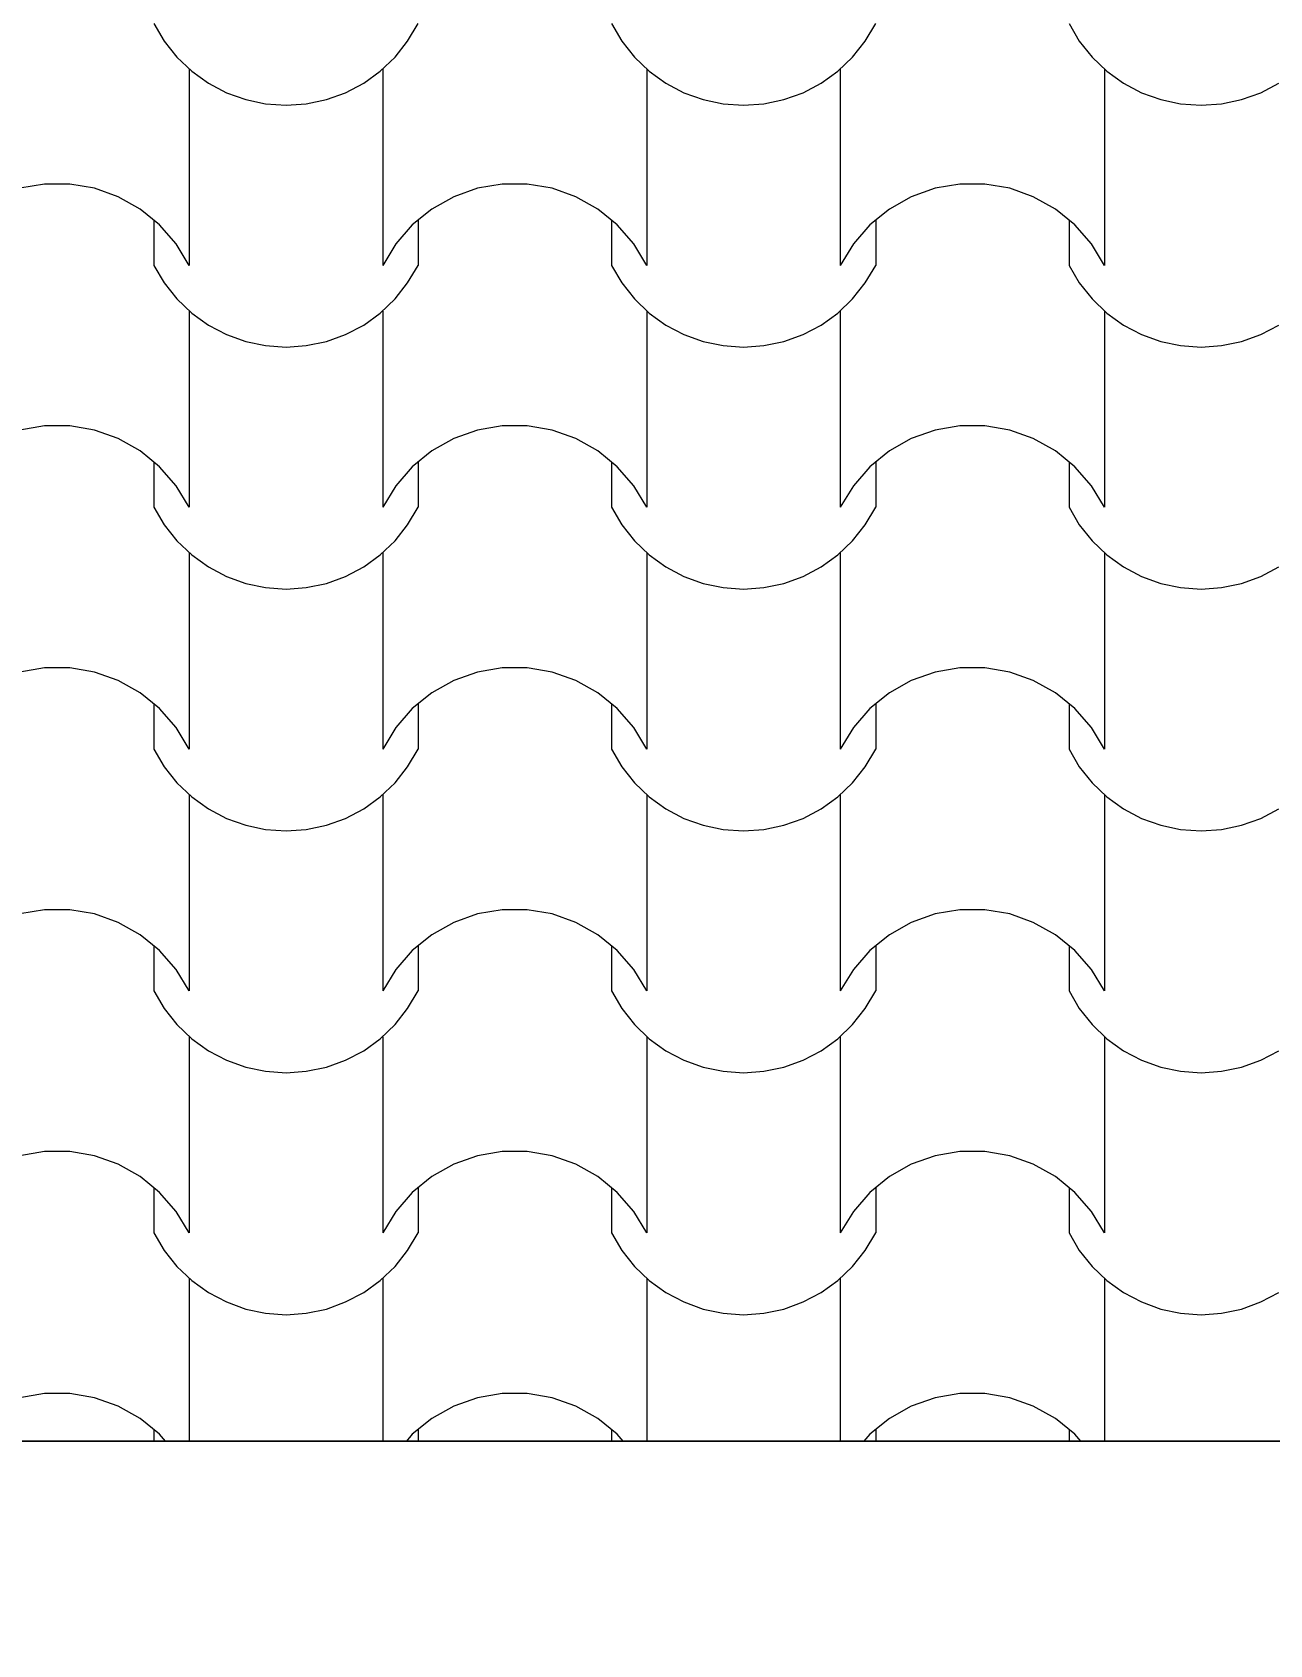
# Model space of a CAD drawing. Header units: millimetres. Extents: x 318905 to 439572, y -5133 to 105868.
# Drawn here: x 356722 to 357492, y 5696 to 6699 of the extents above; entities that cross this region are included whole.
import ezdxf

# ---------------------------------------------------------------- set-up
doc = ezdxf.new("R2010")
doc.units = ezdxf.units.MM
doc.header["$MEASUREMENT"] = 0
for name, color, linetype, lineweight in [('0_Stylo_No__98', 154, 'Continuous', 0), ('2D -  Dessin général_Stylo_No__1', 7, 'Continuous', 5), ('OMBRES_Stylo_No__1', 7, 'Continuous', 5)]:
    doc.layers.add(name, color=color, linetype=linetype, lineweight=lineweight)
doc.layers.add('OMBRES_Stylo_No__82', color=7, linetype='Continuous', lineweight=13, true_color=0xaaaaaa)
doc.styles.add('STYLE_GENERE_3', font='')
doc.styles.get('STYLE_GENERE_3').set_extended_font_data('Arial')
doc.dimstyles.new('STYLE_GENERE__1', dxfattribs={"dimtxt": 200, "dimasz": 142.5, "dimexe": 0.18, "dimexo": 500, "dimgap": 0.09, "dimtad": 0, "dimtih": 1, "dimtoh": 1, "dimlfac": 0.001, "dimzin": 0, "dimdsep": 46, "dimtxsty": 'STYLE_GENERE_3', "dimblk": 'ARROWHEAD_6', "dimblk1": 'ARROWHEAD_6', "dimblk2": 'ARROWHEAD_6', "dimcen": 0.09, "dimclrd": 154, "dimclre": 154, "dimclrt": 154, "dimazin": 0, "dimtfac": 1, "dimtdec": 4, "dimtmove": 0, "dimatfit": 3, "dimfxl": 0, "dimtolj": 1, "dimtzin": 0, "dimarcsym": 0})

# ---------------------------------------------------------------- blocks, each defined once
blk = doc.blocks.new('*X105')
at = {"layer": 'OMBRES_Stylo_No__82', "linetype": 'Continuous'}
for p, q in [((356798, 6704.2), (356804.5, 6693.2)), ((356955.8, 6693.2), (356962.3, 6704.2)), ((357082.5, 6704.2), (357089, 6693.2)), ((357240.3, 6693.2), (357246.8, 6704.2)), ((357367, 6704.2), (357373.4, 6693.2)), ((356804.5, 6693.2), (356812.4, 6683.2)), ((356948, 6683.2), (356955.8, 6693.2)), ((357089, 6693.2), (357096.8, 6683.2)), ((357232.4, 6683.2), (357240.3, 6693.2)), ((357373.4, 6693.2), (357381.3, 6683.2)), ((356812.4, 6683.2), (356821.6, 6674.5)), ((356820, 6675.8), (356820, 6614.8)), ((356938.8, 6674.5), (356948, 6683.2)), ((356940.3, 6675.8), (356940.3, 6614.8)), ((357096.8, 6683.2), (357106, 6674.5)), ((357104.5, 6675.8), (357104.5, 6614.8)), ((357223.2, 6674.5), (357232.4, 6683.2)), ((357224.8, 6675.8), (357224.8, 6614.8)), ((357381.3, 6683.2), (357390.5, 6674.5)), ((357389, 6675.8), (357389, 6614.8)), ((356821.6, 6674.5), (356831.9, 6667.1)), ((356831.9, 6667.1), (356843.1, 6661.1)), ((356917.2, 6661.1), (356928.5, 6667.1)), ((356928.5, 6667.1), (356938.8, 6674.5)), ((357106, 6674.5), (357116.3, 6667.1)), ((357116.3, 6667.1), (357127.6, 6661.1)), ((357201.7, 6661.1), (357212.9, 6667.1)), ((357212.9, 6667.1), (357223.2, 6674.5)), ((357390.5, 6674.5), (357400.8, 6667.1)), ((357400.8, 6667.1), (357412.1, 6661.1)), ((357486.2, 6661.1), (357497.4, 6667.1)), ((356843.1, 6661.1), (356855.1, 6656.8)), ((356855.1, 6656.8), (356867.5, 6654.2)), ((356892.8, 6654.2), (356905.3, 6656.8)), ((356905.3, 6656.8), (356917.2, 6661.1)), ((357127.6, 6661.1), (357139.5, 6656.8)), ((357139.5, 6656.8), (357152, 6654.2)), ((357177.3, 6654.2), (357189.7, 6656.8)), ((357189.7, 6656.8), (357201.7, 6661.1)), ((357412.1, 6661.1), (357424, 6656.8)), ((357424, 6656.8), (357436.4, 6654.2)), ((357461.8, 6654.2), (357474.2, 6656.8)), ((357474.2, 6656.8), (357486.2, 6661.1)), ((356867.5, 6654.2), (356880.2, 6653.3)), ((356880.2, 6653.3), (356892.8, 6654.2)), ((357152, 6654.2), (357164.6, 6653.3)), ((357164.6, 6653.3), (357177.3, 6654.2)), ((357436.4, 6654.2), (357449.1, 6653.3)), ((357449.1, 6653.3), (357461.8, 6654.2)), ((356820, 6614.8), (356820, 6553.8)), ((356940.3, 6614.8), (356940.3, 6553.8)), ((357104.5, 6614.8), (357104.5, 6553.8)), ((357224.8, 6614.8), (357224.8, 6553.8)), ((357389, 6614.8), (357389, 6553.8)), ((356730.1, 6604.3), (356714.7, 6601.7)), ((356737.9, 6604.3), (356730.1, 6604.3)), ((356745.7, 6604.3), (356737.9, 6604.3)), ((356761.1, 6601.7), (356745.7, 6604.3)), ((356775.9, 6596.4), (356761.1, 6601.7)), ((356789.5, 6588.8), (356775.9, 6596.4)), ((356984.5, 6596.4), (356970.8, 6588.8)), ((356999.2, 6601.7), (356984.5, 6596.4)), ((357014.6, 6604.3), (356999.2, 6601.7)), ((357022.4, 6604.3), (357014.6, 6604.3)), ((357030.2, 6604.3), (357022.4, 6604.3)), ((357045.6, 6601.7), (357030.2, 6604.3)), ((357060.3, 6596.4), (357045.6, 6601.7)), ((357074, 6588.8), (357060.3, 6596.4)), ((357268.9, 6596.4), (357255.3, 6588.8)), ((357283.7, 6601.7), (357268.9, 6596.4)), ((357299.1, 6604.3), (357283.7, 6601.7)), ((357306.9, 6604.3), (357299.1, 6604.3)), ((357314.7, 6604.3), (357306.9, 6604.3)), ((357330.1, 6601.7), (357314.7, 6604.3)), ((357344.8, 6596.4), (357330.1, 6601.7)), ((357358.5, 6588.8), (357344.8, 6596.4)), ((356801.6, 6578.9), (356789.5, 6588.8)), ((356970.8, 6588.8), (356958.7, 6578.9)), ((357086.1, 6578.9), (357074, 6588.8)), ((357255.3, 6588.8), (357243.2, 6578.9)), ((357370.6, 6578.9), (357358.5, 6588.8)), ((356798, 6581.8), (356798, 6553.8)), ((356811.9, 6567.2), (356801.6, 6578.9)), ((356958.7, 6578.9), (356948.4, 6567.2)), ((356962.3, 6581.8), (356962.3, 6553.8)), ((357082.5, 6581.8), (357082.5, 6553.8)), ((357096.4, 6567.2), (357086.1, 6578.9)), ((357243.2, 6578.9), (357232.9, 6567.2)), ((357246.8, 6581.8), (357246.8, 6553.8)), ((357367, 6581.8), (357367, 6553.8)), ((357380.9, 6567.2), (357370.6, 6578.9)), ((356820, 6553.8), (356811.9, 6567.2)), ((356948.4, 6567.2), (356940.3, 6553.8)), ((357104.5, 6553.8), (357096.4, 6567.2)), ((357232.9, 6567.2), (357224.8, 6553.8)), ((357389, 6553.8), (357380.9, 6567.2)), ((356798, 6553.8), (356804.5, 6542.9)), ((356955.8, 6542.9), (356962.3, 6553.8)), ((357082.5, 6553.8), (357089, 6542.9)), ((357240.3, 6542.9), (357246.8, 6553.8)), ((357367, 6553.8), (357373.4, 6542.9)), ((356804.5, 6542.9), (356812.4, 6532.9)), ((356948, 6532.9), (356955.8, 6542.9)), ((357089, 6542.9), (357096.8, 6532.9)), ((357232.4, 6532.9), (357240.3, 6542.9)), ((357373.4, 6542.9), (357381.3, 6532.9)), ((356812.4, 6532.9), (356821.6, 6524.1)), ((356820, 6525.4), (356820, 6464.5)), ((356938.8, 6524.1), (356948, 6532.9)), ((356940.3, 6525.4), (356940.3, 6464.5)), ((357096.8, 6532.9), (357106, 6524.1)), ((357104.5, 6525.4), (357104.5, 6464.5)), ((357223.2, 6524.1), (357232.4, 6532.9)), ((357224.8, 6525.4), (357224.8, 6464.5)), ((357381.3, 6532.9), (357390.5, 6524.1)), ((357389, 6525.4), (357389, 6464.5)), ((356821.6, 6524.1), (356831.9, 6516.7)), ((356831.9, 6516.7), (356843.1, 6510.8)), ((356917.2, 6510.8), (356928.5, 6516.7)), ((356928.5, 6516.7), (356938.8, 6524.1)), ((357106, 6524.1), (357116.3, 6516.7)), ((357116.3, 6516.7), (357127.6, 6510.8)), ((357201.7, 6510.8), (357212.9, 6516.7)), ((357212.9, 6516.7), (357223.2, 6524.1)), ((357390.5, 6524.1), (357400.8, 6516.7)), ((357400.8, 6516.7), (357412.1, 6510.8)), ((357486.2, 6510.8), (357497.4, 6516.7)), ((356843.1, 6510.8), (356855.1, 6506.5)), ((356855.1, 6506.5), (356867.5, 6503.9)), ((356892.8, 6503.9), (356905.3, 6506.5)), ((356905.3, 6506.5), (356917.2, 6510.8)), ((357127.6, 6510.8), (357139.5, 6506.5)), ((357139.5, 6506.5), (357152, 6503.9)), ((357177.3, 6503.9), (357189.7, 6506.5)), ((357189.7, 6506.5), (357201.7, 6510.8)), ((357412.1, 6510.8), (357424, 6506.5)), ((357424, 6506.5), (357436.4, 6503.9)), ((357461.8, 6503.9), (357474.2, 6506.5)), ((357474.2, 6506.5), (357486.2, 6510.8)), ((356867.5, 6503.9), (356880.2, 6503)), ((356880.2, 6503), (356892.8, 6503.9)), ((357152, 6503.9), (357164.6, 6503)), ((357164.6, 6503), (357177.3, 6503.9)), ((357436.4, 6503.9), (357449.1, 6503)), ((357449.1, 6503), (357461.8, 6503.9)), ((356820, 6464.5), (356820, 6403.5)), ((356940.3, 6464.5), (356940.3, 6403.5)), ((357104.5, 6464.5), (357104.5, 6403.5)), ((357224.8, 6464.5), (357224.8, 6403.5)), ((357389, 6464.5), (357389, 6403.5)), ((356730.1, 6454), (356714.7, 6451.3)), ((356737.9, 6454), (356730.1, 6454)), ((356745.7, 6454), (356737.9, 6454)), ((356761.1, 6451.3), (356745.7, 6454)), ((356775.9, 6446.1), (356761.1, 6451.3)), ((356789.5, 6438.5), (356775.9, 6446.1)), ((356984.5, 6446.1), (356970.8, 6438.5)), ((356999.2, 6451.3), (356984.5, 6446.1)), ((357014.6, 6454), (356999.2, 6451.3)), ((357022.4, 6454), (357014.6, 6454)), ((357030.2, 6454), (357022.4, 6454)), ((357045.6, 6451.3), (357030.2, 6454)), ((357060.3, 6446.1), (357045.6, 6451.3)), ((357074, 6438.5), (357060.3, 6446.1)), ((357268.9, 6446.1), (357255.3, 6438.5)), ((357283.7, 6451.3), (357268.9, 6446.1)), ((357299.1, 6454), (357283.7, 6451.3)), ((357306.9, 6454), (357299.1, 6454)), ((357314.7, 6454), (357306.9, 6454)), ((357330.1, 6451.3), (357314.7, 6454)), ((357344.8, 6446.1), (357330.1, 6451.3)), ((357358.5, 6438.5), (357344.8, 6446.1)), ((356801.6, 6428.6), (356789.5, 6438.5)), ((356970.8, 6438.5), (356958.7, 6428.6)), ((357086.1, 6428.6), (357074, 6438.5)), ((357255.3, 6438.5), (357243.2, 6428.6)), ((357370.6, 6428.6), (357358.5, 6438.5)), ((356798, 6431.5), (356798, 6403.5)), ((356811.9, 6416.8), (356801.6, 6428.6)), ((356958.7, 6428.6), (356948.4, 6416.8)), ((356962.3, 6431.5), (356962.3, 6403.5)), ((357082.5, 6431.5), (357082.5, 6403.5)), ((357096.4, 6416.8), (357086.1, 6428.6)), ((357243.2, 6428.6), (357232.9, 6416.8)), ((357246.8, 6431.5), (357246.8, 6403.5)), ((357367, 6431.5), (357367, 6403.5)), ((357380.9, 6416.8), (357370.6, 6428.6)), ((356820, 6403.5), (356811.9, 6416.8)), ((356948.4, 6416.8), (356940.3, 6403.5)), ((357104.5, 6403.5), (357096.4, 6416.8)), ((357232.9, 6416.8), (357224.8, 6403.5)), ((357389, 6403.5), (357380.9, 6416.8)), ((356798, 6403.5), (356804.5, 6392.5)), ((356955.8, 6392.5), (356962.3, 6403.5)), ((357082.5, 6403.5), (357089, 6392.5)), ((357240.3, 6392.5), (357246.8, 6403.5)), ((357367, 6403.5), (357373.4, 6392.5)), ((356804.5, 6392.5), (356812.4, 6382.6)), ((356948, 6382.6), (356955.8, 6392.5)), ((357089, 6392.5), (357096.8, 6382.6)), ((357232.4, 6382.6), (357240.3, 6392.5)), ((357373.4, 6392.5), (357381.3, 6382.6)), ((356812.4, 6382.6), (356821.6, 6373.8)), ((356820, 6375.1), (356820, 6314.1)), ((356938.8, 6373.8), (356948, 6382.6)), ((356940.3, 6375.1), (356940.3, 6314.1)), ((357096.8, 6382.6), (357106, 6373.8)), ((357104.5, 6375.1), (357104.5, 6314.1)), ((357223.2, 6373.8), (357232.4, 6382.6)), ((357224.8, 6375.1), (357224.8, 6314.1)), ((357381.3, 6382.6), (357390.5, 6373.8)), ((357389, 6375.1), (357389, 6314.1)), ((356821.6, 6373.8), (356831.9, 6366.4)), ((356831.9, 6366.4), (356843.1, 6360.5)), ((356917.2, 6360.5), (356928.5, 6366.4)), ((356928.5, 6366.4), (356938.8, 6373.8)), ((357106, 6373.8), (357116.3, 6366.4)), ((357116.3, 6366.4), (357127.6, 6360.5)), ((357201.7, 6360.5), (357212.9, 6366.4)), ((357212.9, 6366.4), (357223.2, 6373.8)), ((357390.5, 6373.8), (357400.8, 6366.4)), ((357400.8, 6366.4), (357412.1, 6360.5)), ((357486.2, 6360.5), (357497.4, 6366.4)), ((356843.1, 6360.5), (356855.1, 6356.1)), ((356855.1, 6356.1), (356867.5, 6353.5)), ((356892.8, 6353.5), (356905.3, 6356.1)), ((356905.3, 6356.1), (356917.2, 6360.5)), ((357127.6, 6360.5), (357139.5, 6356.1)), ((357139.5, 6356.1), (357152, 6353.5)), ((357177.3, 6353.5), (357189.7, 6356.1)), ((357189.7, 6356.1), (357201.7, 6360.5)), ((357412.1, 6360.5), (357424, 6356.1)), ((357424, 6356.1), (357436.4, 6353.5)), ((357461.8, 6353.5), (357474.2, 6356.1)), ((357474.2, 6356.1), (357486.2, 6360.5)), ((356867.5, 6353.5), (356880.2, 6352.6)), ((356880.2, 6352.6), (356892.8, 6353.5)), ((357152, 6353.5), (357164.6, 6352.6)), ((357164.6, 6352.6), (357177.3, 6353.5)), ((357436.4, 6353.5), (357449.1, 6352.6)), ((357449.1, 6352.6), (357461.8, 6353.5)), ((356820, 6314.1), (356820, 6253.1)), ((356940.3, 6314.1), (356940.3, 6253.1)), ((357104.5, 6314.1), (357104.5, 6253.1)), ((357224.8, 6314.1), (357224.8, 6253.1)), ((357389, 6314.1), (357389, 6253.1)), ((356730.1, 6303.7), (356714.7, 6301)), ((356737.9, 6303.7), (356730.1, 6303.7)), ((356745.7, 6303.7), (356737.9, 6303.7)), ((356761.1, 6301), (356745.7, 6303.7)), ((356775.9, 6295.8), (356761.1, 6301)), ((356789.5, 6288.1), (356775.9, 6295.8)), ((356984.5, 6295.8), (356970.8, 6288.1)), ((356999.2, 6301), (356984.5, 6295.8)), ((357014.6, 6303.7), (356999.2, 6301)), ((357022.4, 6303.7), (357014.6, 6303.7)), ((357030.2, 6303.7), (357022.4, 6303.7)), ((357045.6, 6301), (357030.2, 6303.7)), ((357060.3, 6295.8), (357045.6, 6301)), ((357074, 6288.1), (357060.3, 6295.8)), ((357268.9, 6295.8), (357255.3, 6288.1)), ((357283.7, 6301), (357268.9, 6295.8)), ((357299.1, 6303.7), (357283.7, 6301)), ((357306.9, 6303.7), (357299.1, 6303.7)), ((357314.7, 6303.7), (357306.9, 6303.7)), ((357330.1, 6301), (357314.7, 6303.7)), ((357344.8, 6295.8), (357330.1, 6301)), ((357358.5, 6288.1), (357344.8, 6295.8)), ((356801.6, 6278.3), (356789.5, 6288.1)), ((356970.8, 6288.1), (356958.7, 6278.3)), ((357086.1, 6278.3), (357074, 6288.1)), ((357255.3, 6288.1), (357243.2, 6278.3)), ((357370.6, 6278.3), (357358.5, 6288.1)), ((356798, 6281.2), (356798, 6253.1)), ((356811.9, 6266.5), (356801.6, 6278.3)), ((356958.7, 6278.3), (356948.4, 6266.5)), ((356962.3, 6281.2), (356962.3, 6253.1)), ((357082.5, 6281.2), (357082.5, 6253.1)), ((357096.4, 6266.5), (357086.1, 6278.3)), ((357243.2, 6278.3), (357232.9, 6266.5)), ((357246.8, 6281.2), (357246.8, 6253.1)), ((357367, 6281.2), (357367, 6253.1)), ((357380.9, 6266.5), (357370.6, 6278.3)), ((356820, 6253.1), (356811.9, 6266.5)), ((356948.4, 6266.5), (356940.3, 6253.1)), ((357104.5, 6253.1), (357096.4, 6266.5)), ((357232.9, 6266.5), (357224.8, 6253.1)), ((357389, 6253.1), (357380.9, 6266.5)), ((356798, 6253.1), (356804.5, 6242.2)), ((356955.8, 6242.2), (356962.3, 6253.1)), ((357082.5, 6253.1), (357089, 6242.2)), ((357240.3, 6242.2), (357246.8, 6253.1)), ((357367, 6253.1), (357373.4, 6242.2)), ((356804.5, 6242.2), (356812.4, 6232.2)), ((356948, 6232.2), (356955.8, 6242.2)), ((357089, 6242.2), (357096.8, 6232.2)), ((357232.4, 6232.2), (357240.3, 6242.2)), ((357373.4, 6242.2), (357381.3, 6232.2)), ((356812.4, 6232.2), (356821.6, 6223.5)), ((356820, 6224.7), (356820, 6163.8)), ((356938.8, 6223.5), (356948, 6232.2)), ((356940.3, 6224.7), (356940.3, 6163.8)), ((357096.8, 6232.2), (357106, 6223.5)), ((357104.5, 6224.7), (357104.5, 6163.8)), ((357223.2, 6223.5), (357232.4, 6232.2)), ((357224.8, 6224.7), (357224.8, 6163.8)), ((357381.3, 6232.2), (357390.5, 6223.5)), ((357389, 6224.7), (357389, 6163.8)), ((356821.6, 6223.5), (356831.9, 6216)), ((356831.9, 6216), (356843.1, 6210.1)), ((356917.2, 6210.1), (356928.5, 6216)), ((356928.5, 6216), (356938.8, 6223.5)), ((357106, 6223.5), (357116.3, 6216)), ((357116.3, 6216), (357127.6, 6210.1)), ((357201.7, 6210.1), (357212.9, 6216)), ((357212.9, 6216), (357223.2, 6223.5)), ((357390.5, 6223.5), (357400.8, 6216)), ((357400.8, 6216), (357412.1, 6210.1)), ((357486.2, 6210.1), (357497.4, 6216)), ((356843.1, 6210.1), (356855.1, 6205.8)), ((356855.1, 6205.8), (356867.5, 6203.2)), ((356892.8, 6203.2), (356905.3, 6205.8)), ((356905.3, 6205.8), (356917.2, 6210.1)), ((357127.6, 6210.1), (357139.5, 6205.8)), ((357139.5, 6205.8), (357152, 6203.2)), ((357177.3, 6203.2), (357189.7, 6205.8)), ((357189.7, 6205.8), (357201.7, 6210.1)), ((357412.1, 6210.1), (357424, 6205.8)), ((357424, 6205.8), (357436.4, 6203.2)), ((357461.8, 6203.2), (357474.2, 6205.8)), ((357474.2, 6205.8), (357486.2, 6210.1)), ((356867.5, 6203.2), (356880.2, 6202.3)), ((356880.2, 6202.3), (356892.8, 6203.2)), ((357152, 6203.2), (357164.6, 6202.3)), ((357164.6, 6202.3), (357177.3, 6203.2)), ((357436.4, 6203.2), (357449.1, 6202.3)), ((357449.1, 6202.3), (357461.8, 6203.2)), ((356820, 6163.8), (356820, 6102.8)), ((356940.3, 6163.8), (356940.3, 6102.8)), ((357104.5, 6163.8), (357104.5, 6102.8)), ((357224.8, 6163.8), (357224.8, 6102.8)), ((357389, 6163.8), (357389, 6102.8)), ((356730.1, 6153.3), (356714.7, 6150.7)), ((356737.9, 6153.3), (356730.1, 6153.3)), ((356745.7, 6153.3), (356737.9, 6153.3)), ((356761.1, 6150.7), (356745.7, 6153.3)), ((356775.9, 6145.4), (356761.1, 6150.7)), ((356789.5, 6137.8), (356775.9, 6145.4)), ((356984.5, 6145.4), (356970.8, 6137.8)), ((356999.2, 6150.7), (356984.5, 6145.4)), ((357014.6, 6153.3), (356999.2, 6150.7)), ((357022.4, 6153.3), (357014.6, 6153.3)), ((357030.2, 6153.3), (357022.4, 6153.3)), ((357045.6, 6150.7), (357030.2, 6153.3)), ((357060.3, 6145.4), (357045.6, 6150.7)), ((357074, 6137.8), (357060.3, 6145.4)), ((357268.9, 6145.4), (357255.3, 6137.8)), ((357283.7, 6150.7), (357268.9, 6145.4)), ((357299.1, 6153.3), (357283.7, 6150.7)), ((357306.9, 6153.3), (357299.1, 6153.3)), ((357314.7, 6153.3), (357306.9, 6153.3)), ((357330.1, 6150.7), (357314.7, 6153.3)), ((357344.8, 6145.4), (357330.1, 6150.7)), ((357358.5, 6137.8), (357344.8, 6145.4)), ((356801.6, 6127.9), (356789.5, 6137.8)), ((356970.8, 6137.8), (356958.7, 6127.9)), ((357086.1, 6127.9), (357074, 6137.8)), ((357255.3, 6137.8), (357243.2, 6127.9)), ((357370.6, 6127.9), (357358.5, 6137.8)), ((356798, 6130.8), (356798, 6102.8)), ((356811.9, 6116.2), (356801.6, 6127.9)), ((356958.7, 6127.9), (356948.4, 6116.2)), ((356962.3, 6130.8), (356962.3, 6102.8)), ((357082.5, 6130.8), (357082.5, 6102.8)), ((357096.4, 6116.2), (357086.1, 6127.9)), ((357243.2, 6127.9), (357232.9, 6116.2)), ((357246.8, 6130.8), (357246.8, 6102.8)), ((357367, 6130.8), (357367, 6102.8)), ((357380.9, 6116.2), (357370.6, 6127.9)), ((356820, 6102.8), (356811.9, 6116.2)), ((356948.4, 6116.2), (356940.3, 6102.8)), ((357104.5, 6102.8), (357096.4, 6116.2)), ((357232.9, 6116.2), (357224.8, 6102.8)), ((357389, 6102.8), (357380.9, 6116.2)), ((356798, 6102.8), (356804.5, 6091.9)), ((356955.8, 6091.9), (356962.3, 6102.8)), ((357082.5, 6102.8), (357089, 6091.9)), ((357240.3, 6091.9), (357246.8, 6102.8)), ((357367, 6102.8), (357373.4, 6091.9)), ((356804.5, 6091.9), (356812.4, 6081.9)), ((356948, 6081.9), (356955.8, 6091.9)), ((357089, 6091.9), (357096.8, 6081.9)), ((357232.4, 6081.9), (357240.3, 6091.9)), ((357373.4, 6091.9), (357381.3, 6081.9)), ((356812.4, 6081.9), (356821.6, 6073.1)), ((356820, 6074.4), (356820, 6013.4)), ((356938.8, 6073.1), (356948, 6081.9)), ((356940.3, 6074.4), (356940.3, 6013.4)), ((357096.8, 6081.9), (357106, 6073.1)), ((357104.5, 6074.4), (357104.5, 6013.4)), ((357223.2, 6073.1), (357232.4, 6081.9)), ((357224.8, 6074.4), (357224.8, 6013.4)), ((357381.3, 6081.9), (357390.5, 6073.1)), ((357389, 6074.4), (357389, 6013.4)), ((356821.6, 6073.1), (356831.9, 6065.7)), ((356831.9, 6065.7), (356843.1, 6059.8)), ((356917.2, 6059.8), (356928.5, 6065.7)), ((356928.5, 6065.7), (356938.8, 6073.1)), ((357106, 6073.1), (357116.3, 6065.7)), ((357116.3, 6065.7), (357127.6, 6059.8)), ((357201.7, 6059.8), (357212.9, 6065.7)), ((357212.9, 6065.7), (357223.2, 6073.1)), ((357390.5, 6073.1), (357400.8, 6065.7)), ((357400.8, 6065.7), (357412.1, 6059.8)), ((357486.2, 6059.8), (357497.4, 6065.7)), ((356843.1, 6059.8), (356855.1, 6055.5)), ((356855.1, 6055.5), (356867.5, 6052.9)), ((356892.8, 6052.9), (356905.3, 6055.5)), ((356905.3, 6055.5), (356917.2, 6059.8)), ((357127.6, 6059.8), (357139.5, 6055.5)), ((357139.5, 6055.5), (357152, 6052.9)), ((357177.3, 6052.9), (357189.7, 6055.5)), ((357189.7, 6055.5), (357201.7, 6059.8)), ((357412.1, 6059.8), (357424, 6055.5)), ((357424, 6055.5), (357436.4, 6052.9)), ((357461.8, 6052.9), (357474.2, 6055.5)), ((357474.2, 6055.5), (357486.2, 6059.8)), ((356867.5, 6052.9), (356880.2, 6052)), ((356880.2, 6052), (356892.8, 6052.9)), ((357152, 6052.9), (357164.6, 6052)), ((357164.6, 6052), (357177.3, 6052.9)), ((357436.4, 6052.9), (357449.1, 6052)), ((357449.1, 6052), (357461.8, 6052.9)), ((356820, 6013.4), (356820, 5952.5)), ((356940.3, 6013.4), (356940.3, 5952.5)), ((357104.5, 6013.4), (357104.5, 5952.5)), ((357224.8, 6013.4), (357224.8, 5952.5)), ((357389, 6013.4), (357389, 5952.5)), ((356730.1, 6003), (356714.7, 6000.3)), ((356737.9, 6003), (356730.1, 6003)), ((356745.7, 6003), (356737.9, 6003)), ((356761.1, 6000.3), (356745.7, 6003)), ((356775.9, 5995.1), (356761.1, 6000.3)), ((356789.5, 5987.4), (356775.9, 5995.1)), ((356984.5, 5995.1), (356970.8, 5987.4)), ((356999.2, 6000.3), (356984.5, 5995.1)), ((357014.6, 6003), (356999.2, 6000.3)), ((357022.4, 6003), (357014.6, 6003)), ((357030.2, 6003), (357022.4, 6003)), ((357045.6, 6000.3), (357030.2, 6003)), ((357060.3, 5995.1), (357045.6, 6000.3)), ((357074, 5987.4), (357060.3, 5995.1)), ((357268.9, 5995.1), (357255.3, 5987.4)), ((357283.7, 6000.3), (357268.9, 5995.1)), ((357299.1, 6003), (357283.7, 6000.3)), ((357306.9, 6003), (357299.1, 6003)), ((357314.7, 6003), (357306.9, 6003)), ((357330.1, 6000.3), (357314.7, 6003)), ((357344.8, 5995.1), (357330.1, 6000.3)), ((357358.5, 5987.4), (357344.8, 5995.1)), ((356801.6, 5977.6), (356789.5, 5987.4)), ((356970.8, 5987.4), (356958.7, 5977.6)), ((357086.1, 5977.6), (357074, 5987.4)), ((357255.3, 5987.4), (357243.2, 5977.6)), ((357370.6, 5977.6), (357358.5, 5987.4)), ((356798, 5980.5), (356798, 5952.5)), ((356811.9, 5965.8), (356801.6, 5977.6)), ((356958.7, 5977.6), (356948.4, 5965.8)), ((356962.3, 5980.5), (356962.3, 5952.5)), ((357082.5, 5980.5), (357082.5, 5952.5)), ((357096.4, 5965.8), (357086.1, 5977.6)), ((357243.2, 5977.6), (357232.9, 5965.8)), ((357246.8, 5980.5), (357246.8, 5952.5)), ((357367, 5980.5), (357367, 5952.5)), ((357380.9, 5965.8), (357370.6, 5977.6)), ((356820, 5952.5), (356811.9, 5965.8)), ((356948.4, 5965.8), (356940.3, 5952.5)), ((357104.5, 5952.5), (357096.4, 5965.8)), ((357232.9, 5965.8), (357224.8, 5952.5)), ((357389, 5952.5), (357380.9, 5965.8)), ((356798, 5952.5), (356804.5, 5941.5)), ((356955.8, 5941.5), (356962.3, 5952.5)), ((357082.5, 5952.5), (357089, 5941.5)), ((357240.3, 5941.5), (357246.8, 5952.5)), ((357367, 5952.5), (357373.4, 5941.5)), ((356804.5, 5941.5), (356812.4, 5931.6)), ((356948, 5931.6), (356955.8, 5941.5)), ((357089, 5941.5), (357096.8, 5931.6)), ((357232.4, 5931.6), (357240.3, 5941.5)), ((357373.4, 5941.5), (357381.3, 5931.6)), ((356812.4, 5931.6), (356821.6, 5922.8)), ((356820, 5924.1), (356820, 5863.1)), ((356938.8, 5922.8), (356948, 5931.6)), ((356940.3, 5924.1), (356940.3, 5863.1)), ((357096.8, 5931.6), (357106, 5922.8)), ((357104.5, 5924.1), (357104.5, 5863.1)), ((357223.2, 5922.8), (357232.4, 5931.6)), ((357224.8, 5924.1), (357224.8, 5863.1)), ((357381.3, 5931.6), (357390.5, 5922.8)), ((357389, 5924.1), (357389, 5863.1)), ((356821.6, 5922.8), (356831.9, 5915.4)), ((356831.9, 5915.4), (356843.1, 5909.5)), ((356917.2, 5909.5), (356928.5, 5915.4)), ((356928.5, 5915.4), (356938.8, 5922.8)), ((357106, 5922.8), (357116.3, 5915.4)), ((357116.3, 5915.4), (357127.6, 5909.5)), ((357201.7, 5909.5), (357212.9, 5915.4)), ((357212.9, 5915.4), (357223.2, 5922.8)), ((357390.5, 5922.8), (357400.8, 5915.4)), ((357400.8, 5915.4), (357412.1, 5909.5)), ((357486.2, 5909.5), (357497.4, 5915.4)), ((356843.1, 5909.5), (356855.1, 5905.1)), ((356855.1, 5905.1), (356867.5, 5902.5)), ((356892.8, 5902.5), (356905.3, 5905.1)), ((356905.3, 5905.1), (356917.2, 5909.5)), ((357127.6, 5909.5), (357139.5, 5905.1)), ((357139.5, 5905.1), (357152, 5902.5)), ((357177.3, 5902.5), (357189.7, 5905.1)), ((357189.7, 5905.1), (357201.7, 5909.5)), ((357412.1, 5909.5), (357424, 5905.1)), ((357424, 5905.1), (357436.4, 5902.5)), ((357461.8, 5902.5), (357474.2, 5905.1)), ((357474.2, 5905.1), (357486.2, 5909.5)), ((356867.5, 5902.5), (356880.2, 5901.6)), ((356880.2, 5901.6), (356892.8, 5902.5)), ((357152, 5902.5), (357164.6, 5901.6)), ((357164.6, 5901.6), (357177.3, 5902.5)), ((357436.4, 5902.5), (357449.1, 5901.6)), ((357449.1, 5901.6), (357461.8, 5902.5)), ((356820, 5863.1), (356820, 5823)), ((356940.3, 5863.1), (356940.3, 5823)), ((357104.5, 5863.1), (357104.5, 5823)), ((357224.8, 5863.1), (357224.8, 5823)), ((357389, 5863.1), (357389, 5823)), ((356730.1, 5852.6), (356714.7, 5850)), ((356737.9, 5852.6), (356730.1, 5852.6)), ((356745.7, 5852.6), (356737.9, 5852.6)), ((356761.1, 5850), (356745.7, 5852.6)), ((356775.9, 5844.8), (356761.1, 5850)), ((356789.5, 5837.1), (356775.9, 5844.8)), ((356984.5, 5844.8), (356970.8, 5837.1)), ((356999.2, 5850), (356984.5, 5844.8)), ((357014.6, 5852.6), (356999.2, 5850)), ((357022.4, 5852.6), (357014.6, 5852.6)), ((357030.2, 5852.6), (357022.4, 5852.6)), ((357045.6, 5850), (357030.2, 5852.6)), ((357060.3, 5844.8), (357045.6, 5850)), ((357074, 5837.1), (357060.3, 5844.8)), ((357268.9, 5844.8), (357255.3, 5837.1)), ((357283.7, 5850), (357268.9, 5844.8)), ((357299.1, 5852.6), (357283.7, 5850)), ((357306.9, 5852.6), (357299.1, 5852.6)), ((357314.7, 5852.6), (357306.9, 5852.6)), ((357330.1, 5850), (357314.7, 5852.6)), ((357344.8, 5844.8), (357330.1, 5850)), ((357358.5, 5837.1), (357344.8, 5844.8)), ((356801.6, 5827.3), (356789.5, 5837.1)), ((356970.8, 5837.1), (356958.7, 5827.3)), ((357086.1, 5827.3), (357074, 5837.1)), ((357255.3, 5837.1), (357243.2, 5827.3)), ((357370.6, 5827.3), (357358.5, 5837.1)), ((356798, 5830.2), (356798, 5823)), ((356805.3, 5823), (356801.6, 5827.3)), ((356958.7, 5827.3), (356955, 5823)), ((356962.3, 5830.2), (356962.3, 5823)), ((357082.5, 5830.2), (357082.5, 5823)), ((357089.8, 5823), (357086.1, 5827.3)), ((357243.2, 5827.3), (357239.5, 5823)), ((357246.8, 5830.2), (357246.8, 5823)), ((357367, 5830.2), (357367, 5823)), ((357374.3, 5823), (357370.6, 5827.3))]:
    blk.add_line(p, q, dxfattribs=at)
blk = doc.blocks.new('Hachure_25', base_point=(0, 4000))
at = {"layer": 'OMBRES_Stylo_No__1', "linetype": 'Continuous'}
blk.add_line((354049.4, 5823), (361366.4, 5823), dxfattribs=at)
at = {"layer": 'OMBRES_Stylo_No__82', "linetype": 'Continuous'}
blk.add_blockref('*X105', (0, 0), dxfattribs=at)
blk = doc.blocks.new('*D124')
at = {"layer": '0_Stylo_No__98', "linetype": 'Continuous'}
for p, q in [((352187.7, 7634.5), (352187.7, 7747)), ((352262.7, 7559.5), (352112.7, 7709.5)), ((352687.7, 7634.5), (352047.1, 7634.5)), ((352187.7, 3678.3), (352187.7, 7634.5)), ((352187.7, -552.4), (352187.7, 3403.7)), ((352112.7, -477.4), (352262.7, -627.4)), ((352328.3, -552.4), (351687.7, -552.4)), ((352187.7, -664.9), (352187.7, -552.4))]:
    blk.add_line(p, q, dxfattribs=at)
at = {"layer": '0_Stylo_No__98', "insert": (351920.8, 3441), "char_height": 200, "attachment_point": 7, "style": 'STYLE_GENERE_3'}
blk.add_mtext('\\A1;{\\pql;\\fArial|b0|i0|c0|p34;8,19}', dxfattribs=at)
blk = doc.blocks.new('ARROWHEAD_6')
at = {"color": 0, "linetype": 'Continuous', "lineweight": 0}
for p, q in [((-0.5, -0.5), (0.5, 0.5)), ((0, 0), (-1, 0))]:
    blk.add_line(p, q, dxfattribs=at)

msp = doc.modelspace()

# ---------------------------------------------------------------- linework, layer by layer
at = {"layer": '2D -  Dessin général_Stylo_No__1', "linetype": 'Continuous'}
msp.add_line((369844.465, 5822.959), (354049.368, 5823.012), dxfattribs=at)

# ---------------------------------------------------------------- block references
at = {"layer": 'OMBRES_Stylo_No__82', "linetype": 'Continuous'}
msp.add_blockref('Hachure_25', (0, 4000), dxfattribs=at)

# ---------------------------------------------------------------- dimensions: what is measured, and where the dimension line sits
at = {"color": 154, "linetype": 'Continuous', "lineweight": 0}
dim = msp.add_linear_dim(base=(352187.679, 7634.463), p1=(352187.679, -552.434), p2=(369844.465, 7634.463), angle=90, dimstyle='STYLE_GENERE__1', dxfattribs=at)
dim.commit()
dim.dimension.update_dxf_attribs({"geometry": '*D124', "text_midpoint": (352215.877, 3541.014), "dimtype": 160})

doc.saveas('drawing.dxf')
